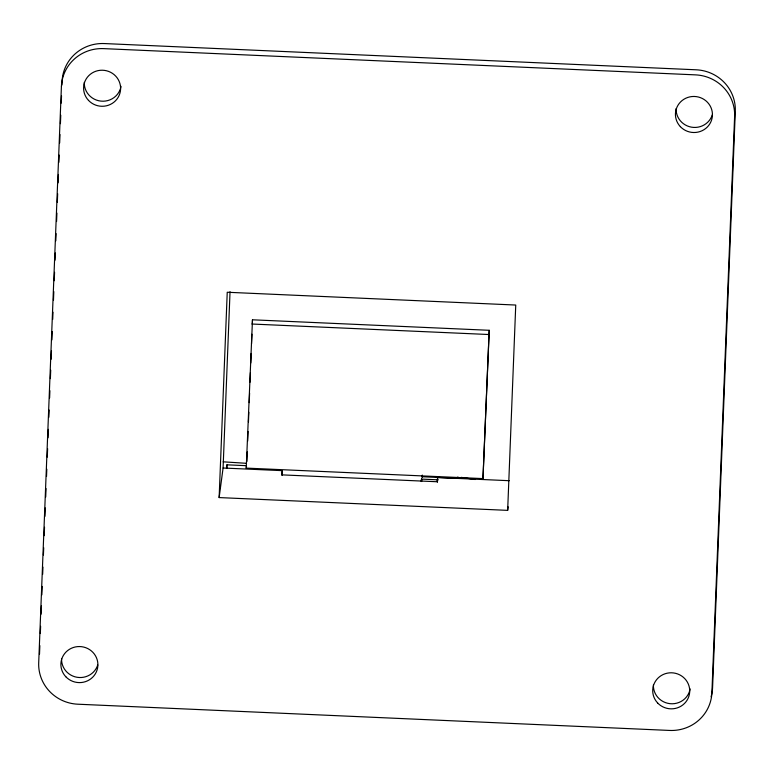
<?xml version="1.0" encoding="UTF-8"?>
<svg xmlns="http://www.w3.org/2000/svg" width="774" height="774" viewBox="0 0 774 774"><rect width="100%" height="100%" fill="white"/><g stroke="black" fill="none" stroke-linecap="round" stroke-linejoin="round"><path stroke-width="1.16" d="M39.522 654.078L39.851 645.622M40.325 633.538L40.616 626.292M41.09 614.208L41.428 605.752M41.854 594.877L42.183 586.421M42.667 574.337L42.947 567.09M43.421 555.006L43.712 547.76M44.186 535.676L44.524 527.22M44.95 516.345L45.279 507.889M45.714 497.014L46.043 488.558M46.517 476.474L46.808 469.218M47.282 457.144L47.62 448.678M48.046 437.803L48.375 429.347M48.859 417.263L49.139 410.017M49.613 397.933L49.904 390.686M50.378 378.602L50.716 370.146M51.142 359.271L51.471 350.816M51.906 339.941L52.235 331.485M52.709 319.401L53 312.154M53.474 300.07L53.812 291.614M54.238 280.739L54.567 272.284M55.051 260.199L55.331 252.943M55.805 240.869L56.096 233.613M56.57 221.528L56.908 213.073M57.334 202.198L57.663 193.742M58.098 182.867L58.427 174.411M58.901 162.327L59.192 155.081M59.666 142.997L60.004 134.541M60.43 123.666L60.759 115.21M61.243 103.126L61.523 95.879M61.949 85.005L62.094 81.376A40.741 39.648 7.6 0 1 104.345 43.557L696.174 69.795A40.741 39.648 7.6 0 1 735.3 111.224L712.583 687.554A40.741 39.648 7.6 0 1 711.093 696.755M219.139 497.576L227.237 292.253L515.745 305.043L507.657 510.366L219.139 497.576L223.086 468.018L230.033 291.682M226.811 468.425L226.956 464.826L246.045 465.667M246.238 468.106L252.479 319.797L489.216 330.295L482.966 478.603L246.238 468.106L246.519 465.996M246.896 461.478L247.274 451.871M247.699 441.064L248.077 431.466M248.454 421.859L248.841 412.252M249.218 402.644L249.596 393.037M250.021 382.23L250.399 372.633M250.776 363.025L251.153 353.418M251.531 343.811L251.918 334.204M252.343 323.397L252.479 319.797M282.075 475.439L282.268 470.64L223.086 468.018M421.433 481.496L421.52 479.096L438.258 479.832M421.646 481.534L421.743 479.135M422.188 477.471L422.285 475.072M437.426 482.328L437.62 477.529L509.215 480.702M482.966 478.603L489.216 330.295M226.511 468.144L226.956 464.826M282.268 470.64L281.697 474.859L437.058 481.747L437.62 477.529M421.22 481.38L421.52 479.096M457.879 476.958L457.705 478.322L421.84 476.726M507.657 510.366L508.131 506.815M223.144 461.826L246.364 463.307M251.918 324.025L488.646 334.513M461.227 477.355L475.207 479.522M97.747 664.963A18.518 18.025 7.6 0 1 76.945 677.26A18.518 18.025 7.6 0 1 61.572 658.693M121.025 86.349A18.518 18.025 7.6 0 1 100.862 101.104A18.518 18.025 7.6 0 1 84.289 82.363M690.137 688.918A18.518 18.025 7.6 0 1 669.974 703.672A18.518 18.025 7.6 0 1 653.401 684.932M712.293 114.871A18.518 18.025 7.6 0 1 691.492 127.168A18.518 18.025 7.6 0 1 676.118 108.602M61.417 86.446L38.7 662.776A40.741 39.648 7.6 0 0 77.826 704.205L669.655 730.443A40.741 39.648 7.6 0 0 711.906 692.624L734.623 116.294A40.741 39.648 7.6 0 0 695.497 74.865L103.668 48.627A40.741 39.648 7.6 0 0 61.417 86.446M65.809 676.737A18.518 18.025 7.6 0 0 97.069 670.032A18.518 18.025 7.6 0 0 75.291 646.967A18.518 18.025 7.6 0 0 65.809 676.737M88.526 100.407A18.518 18.025 7.6 0 0 119.786 93.702A18.518 18.025 7.6 0 0 98.008 70.637A18.518 18.025 7.6 0 0 88.526 100.407M657.639 702.976A18.518 18.025 7.6 0 0 688.899 696.271A18.518 18.025 7.6 0 0 667.111 673.206A18.518 18.025 7.6 0 0 657.639 702.976M680.356 126.646A18.518 18.025 7.6 0 0 711.616 119.941A18.518 18.025 7.6 0 0 689.837 96.876A18.518 18.025 7.6 0 0 680.356 126.646"/></g></svg>
